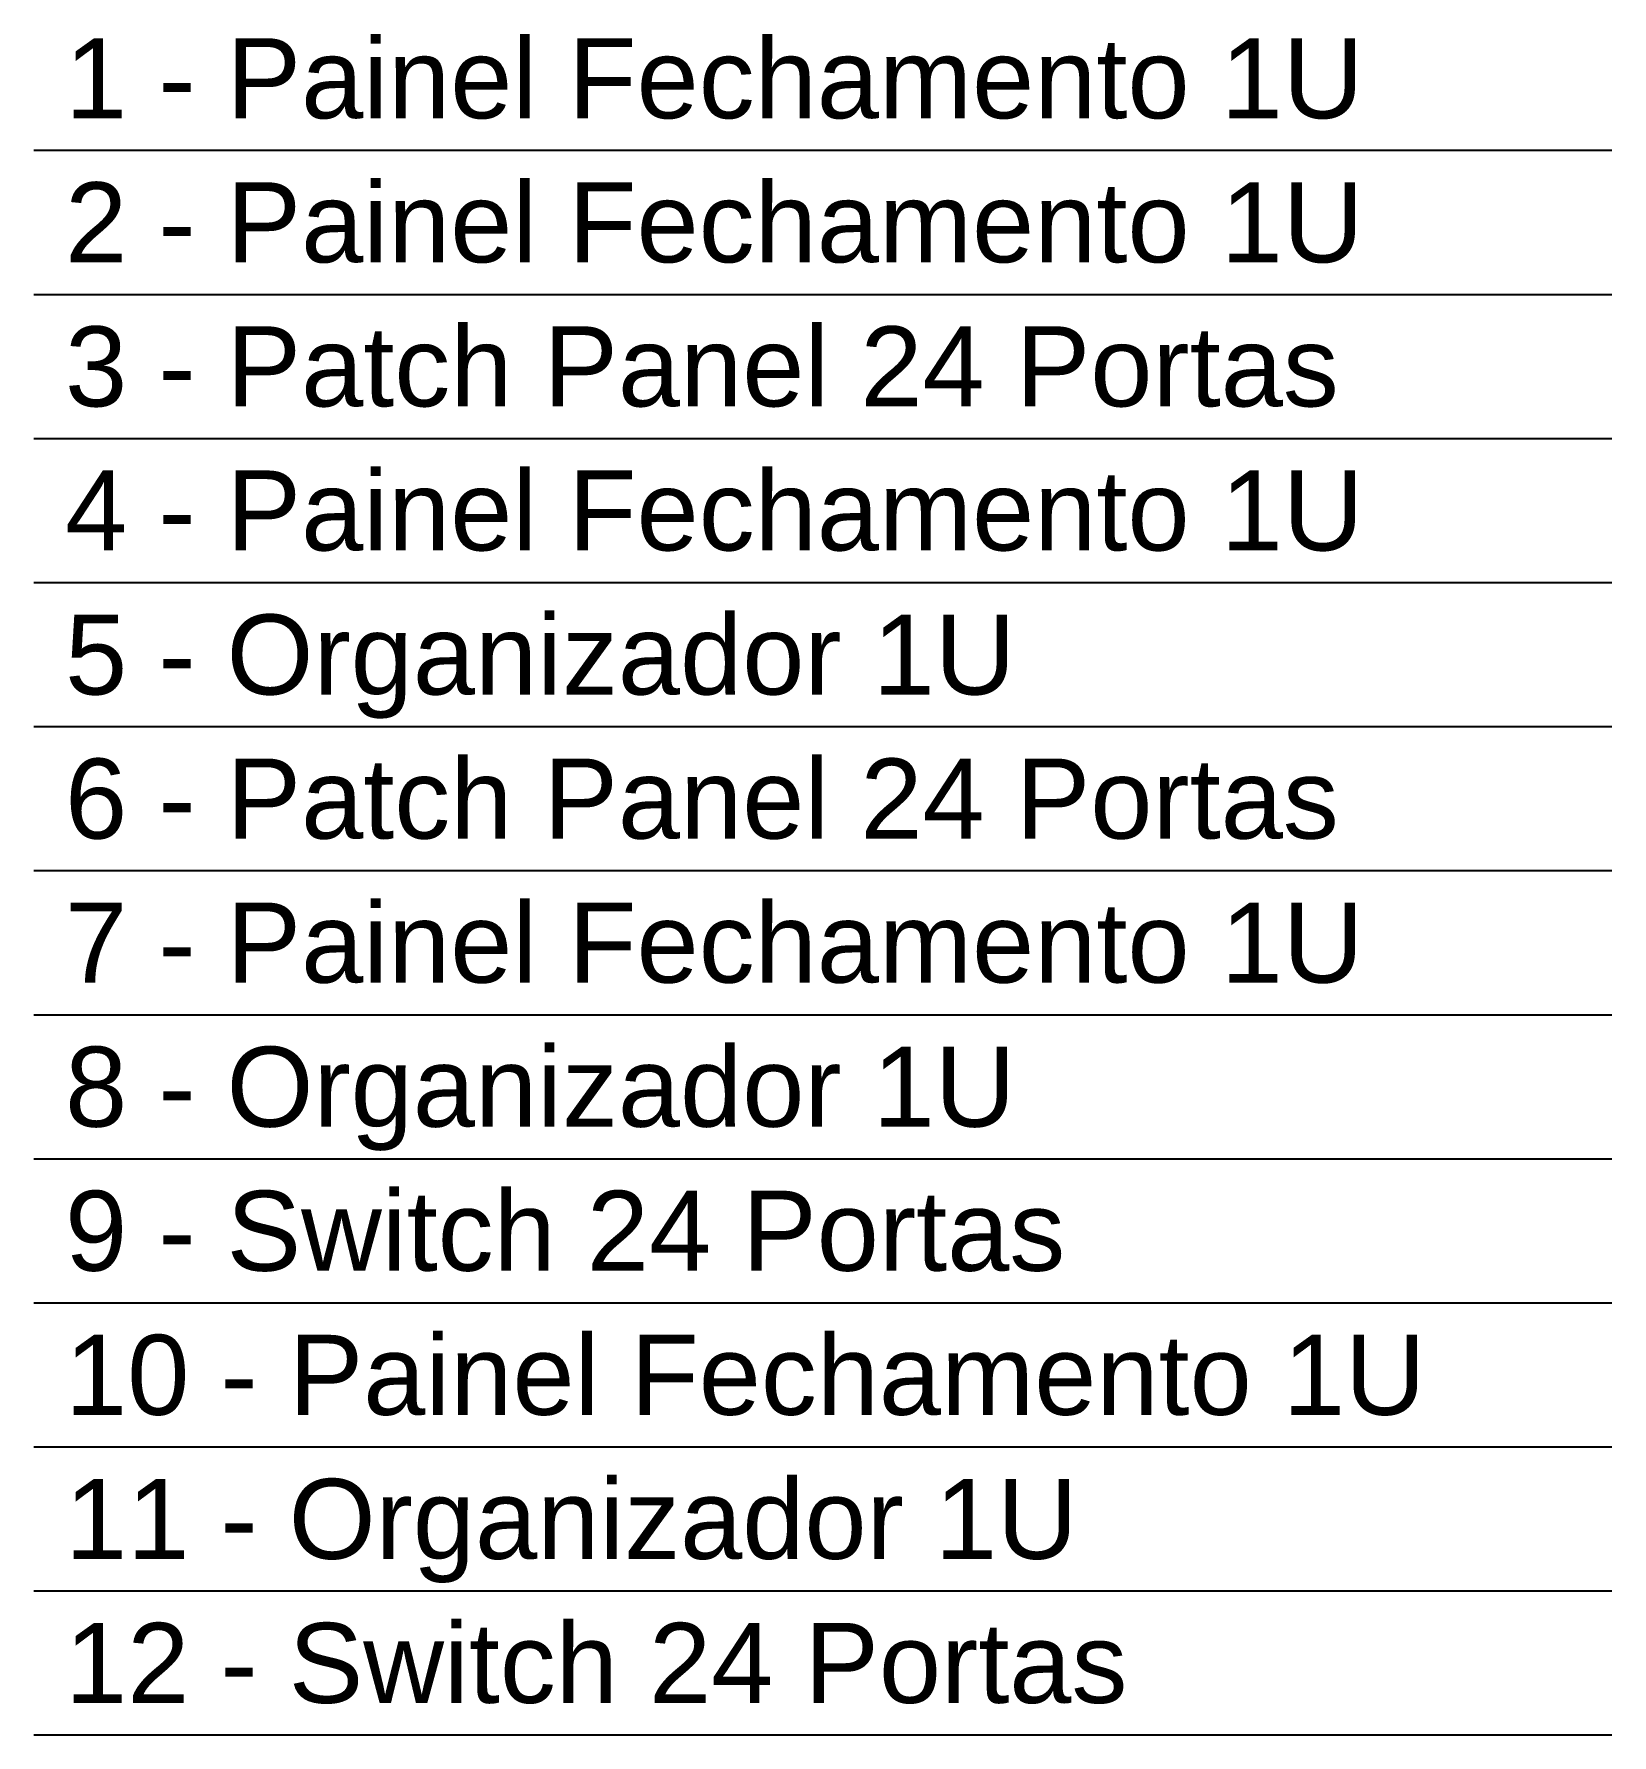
# Model space of a CAD drawing. Header units: millimetres. Extents: x 348.1 to 403.2, y 174.1 to 196.9.
# Drawn here: x 348.643 to 349.136, y 194.913 to 195.444 of the extents above; entities that cross this region are included whole.
import ezdxf

# ---------------------------------------------------------------- set-up
doc = ezdxf.new("R2010")
doc.units = ezdxf.units.MM
doc.layers.add('COTA', color=1, linetype='Continuous')
doc.styles.add('CPCON', font='arial.ttf', dxfattribs={"height": 0.1})

msp = doc.modelspace()

# ---------------------------------------------------------------- linework, layer by layer
at = {"layer": 'COTA'}
for p, q in [((348.64335, 195.40799), (349.13635, 195.40799)), ((348.64335, 195.36299), (349.13635, 195.36299)), ((348.64335, 195.31799), (349.13635, 195.31799)), ((348.64335, 195.27299), (349.13635, 195.27299)), ((348.64335, 195.22799), (349.13635, 195.22799)), ((348.64335, 195.18299), (349.13635, 195.18299)), ((348.64335, 195.13799), (349.13635, 195.13799)), ((348.64335, 195.09299), (349.13635, 195.09299)), ((348.64335, 195.04799), (349.13635, 195.04799)), ((348.64335, 195.00299), (349.13635, 195.00299)), ((348.64335, 194.95799), (349.13635, 194.95799)), ((348.64335, 194.91299), (349.13635, 194.91299))]:
    msp.add_line(p, q, dxfattribs=at)

# ---------------------------------------------------------------- texts
at = {"layer": 'COTA', "style": 'CPCON'}
for s, p in [(' 1 - Painel Fechamento 1U', (348.64335, 195.41799)), (' 2 - Painel Fechamento 1U', (348.64335, 195.37299)), (' 3 - Patch Panel 24 Portas', (348.64335, 195.32799)), (' 4 - Painel Fechamento 1U', (348.64335, 195.28299)), (' 5 - Organizador 1U', (348.64335, 195.23799)), (' 6 - Patch Panel 24 Portas', (348.64335, 195.19299)), (' 7 - Painel Fechamento 1U', (348.64335, 195.14799)), (' 8 - Organizador 1U', (348.64335, 195.10299)), (' 9 - Switch 24 Portas', (348.64335, 195.05799)), (' 10 - Painel Fechamento 1U', (348.64335, 195.01299)), (' 11 - Organizador 1U', (348.64335, 194.96799)), (' 12 - Switch 24 Portas', (348.64335, 194.92299))]:
    msp.add_text(s, height=0.025, dxfattribs=at).set_placement(p)

doc.saveas('drawing.dxf')
